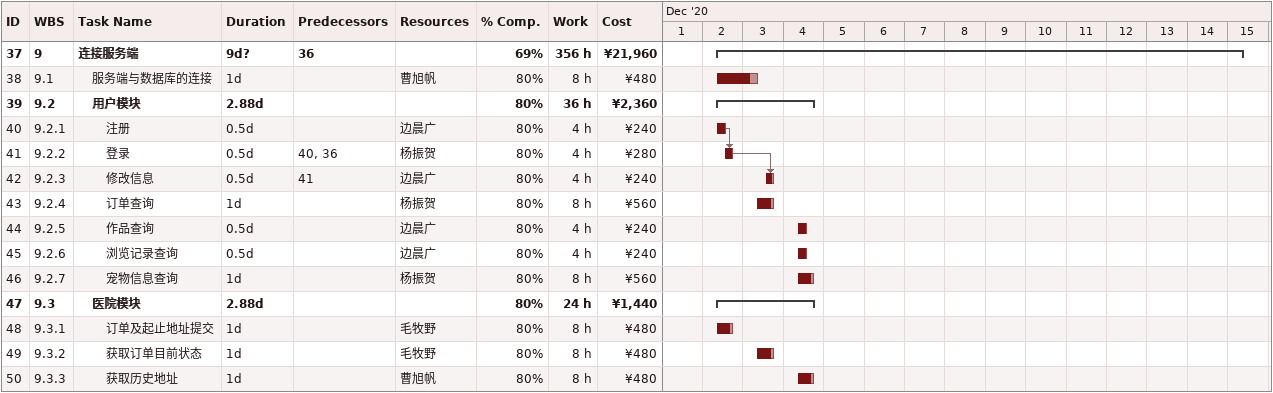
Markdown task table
| ID | WBS | Task | Duration | Start | Finish | Predecessors | Resources | % complete | Work (h) | Cost (¥) |
|---|---|---|---|---|---|---|---|---|---|---|
| 37 | 9 | **连接服务端** | 9d? | 2020-12-02 | 2020-12-15 | 36 |  | 69 | 356 | 21960 |
| 38 | 9.1 | 服务端与数据库的连接 | 1d | 2020-12-02 | 2020-12-03 |  | 曹旭帆 | 80 | 8 | 480 |
| 39 | 9.2 | **用户模块** | 2.88d | 2020-12-02 | 2020-12-04 |  |  | 80 | 36 | 2360 |
| 40 | 9.2.1 | 注册 | 0.5d | 2020-12-02 | 2020-12-02 |  | 边晨广 | 80 | 4 | 240 |
| 41 | 9.2.2 | 登录 | 0.5d | 2020-12-02 | 2020-12-02 | 40, 36 | 杨振贺 | 80 | 4 | 280 |
| 42 | 9.2.3 | 修改信息 | 0.5d | 2020-12-03 | 2020-12-03 | 41 | 边晨广 | 80 | 4 | 240 |
| 43 | 9.2.4 | 订单查询 | 1d | 2020-12-03 | 2020-12-03 |  | 杨振贺 | 80 | 8 | 560 |
| 44 | 9.2.5 | 作品查询 | 0.5d | 2020-12-04 | 2020-12-04 |  | 边晨广 | 80 | 4 | 240 |
| 45 | 9.2.6 | 浏览记录查询 | 0.5d | 2020-12-04 | 2020-12-04 |  | 边晨广 | 80 | 4 | 240 |
| 46 | 9.2.7 | 宠物信息查询 | 1d | 2020-12-04 | 2020-12-04 |  | 杨振贺 | 80 | 8 | 560 |
| 47 | 9.3 | **医院模块** | 2.88d | 2020-12-02 | 2020-12-04 |  |  | 80 | 24 | 1440 |
| 48 | 9.3.1 | 订单及起止地址提交 | 1d | 2020-12-02 | 2020-12-02 |  | 毛牧野 | 80 | 8 | 480 |
| 49 | 9.3.2 | 获取订单目前状态 | 1d | 2020-12-03 | 2020-12-03 |  | 毛牧野 | 80 | 8 | 480 |
| 50 | 9.3.3 | 获取历史地址 | 1d | 2020-12-04 | 2020-12-04 |  | 曹旭帆 | 80 | 8 | 480 |
